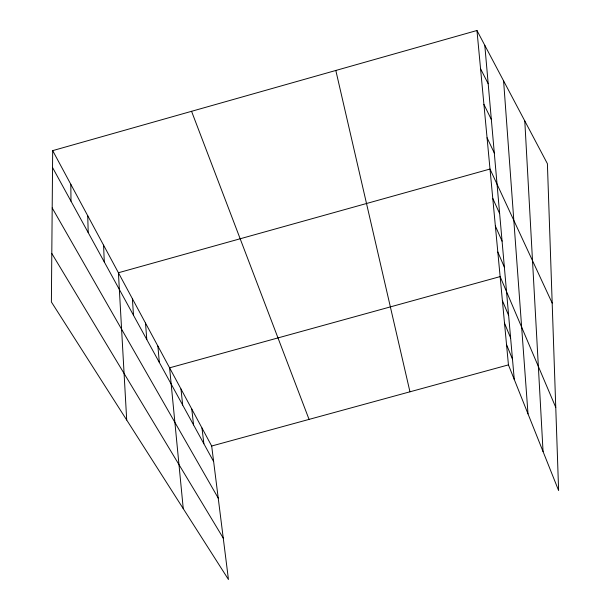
<?xml version="1.0" encoding="UTF-8"?>
<svg xmlns="http://www.w3.org/2000/svg" width="610" height="610" viewBox="0 0 610 610"><rect width="100%" height="100%" fill="white"/><g stroke="black" fill="none" stroke-linecap="round" stroke-linejoin="round"><path stroke-width="0.91" d="M52.681 150.632L51.385 301.973L228.453 579.5L211.678 446.017L52.681 150.632L476.959 30.5L547.391 163.678L558.615 490.531L508.443 364.879L476.959 30.5M211.678 446.017L508.443 364.879M51.804 253.47L223.26 538.134M52.193 207.934L218.227 498.111M52.536 167.498L213.63 461.557M480.558 68.747L488.183 83.73M483.921 104.417L491.34 119.522M487.062 137.776L494.291 152.942M552.18 303.086L490.005 169.039L118.416 272.754L126.705 420.015M492.766 198.387L499.643 213.584M495.366 226.005L502.076 241.163M497.821 252.029L504.363 267.142M555.763 407.388L500.131 276.604L169.595 367.83L183.252 508.649M502.381 300.524L508.633 315.477M504.516 323.147L510.616 337.993M506.529 344.566L512.499 359.298M191.563 111.31L309.056 419.398M335.813 70.463L409.958 391.811M201.986 428.014L203.862 443.729M191.769 409.036L193.561 424.918M180.987 389.005L182.68 405.055M484.797 45.315L514.276 379.496M157.891 346.091L159.332 362.447M145.5 323.071L146.804 339.564M503.593 80.863L528.008 413.885M132.37 298.671L133.499 315.286M524.791 120.94L543.053 451.568M103.57 245.167L104.287 261.964M87.733 215.742L88.206 232.601M70.813 184.304L70.996 201.186"/></g></svg>
